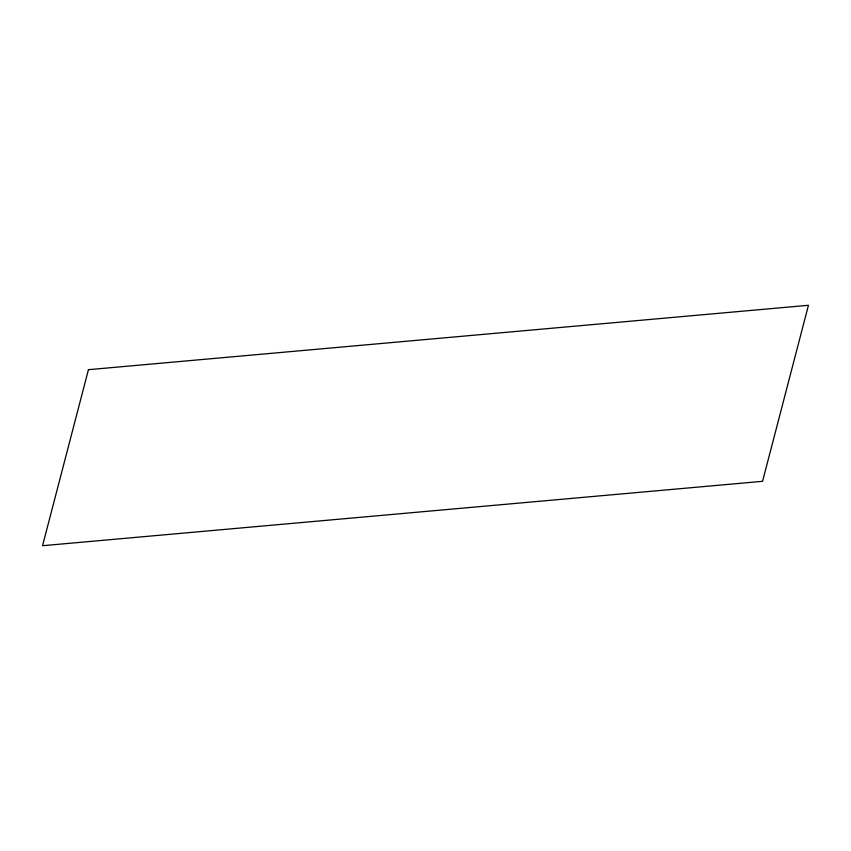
<?xml version="1.0" encoding="UTF-8"?>
<svg xmlns="http://www.w3.org/2000/svg" width="851" height="851" viewBox="0 0 851 851"><rect width="100%" height="100%" fill="white"/><g stroke="black" fill="none" stroke-linecap="round" stroke-linejoin="round"><path stroke-width="1.28" d="M88.44 369.685L42.55 545.714L762.56 481.315L808.45 305.286L88.44 369.685"/></g></svg>
